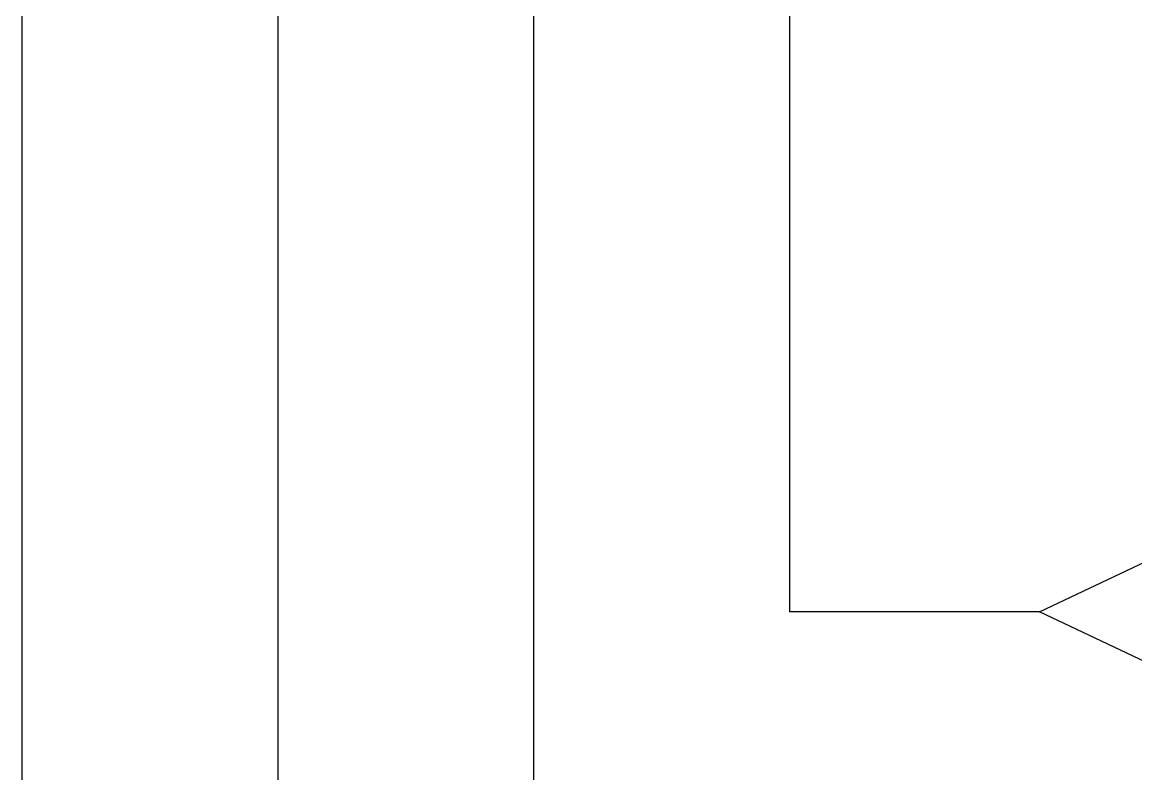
# Model space of a CAD drawing. Header units: millimetres. Extents: x 12318 to 17800, y 6541 to 10165.
# Drawn here: x 13148.7 to 13273.9, y 7185.3 to 7269.8 of the extents above; entities that cross this region are included whole.
import ezdxf

# ---------------------------------------------------------------- set-up
doc = ezdxf.new("R2010")
doc.units = ezdxf.units.MM
for name, color, linetype in [('CW LINE', 6, 'Continuous'), ('HW LINE', 1, 'Continuous'), ('Reference', 6, 'Continuous')]:
    doc.layers.add(name, color=color, linetype=linetype)

msp = doc.modelspace()

# ---------------------------------------------------------------- linework, layer by layer
at = {"layer": 'CW LINE'}
for p, q in [((13206.24, 7153.54), (13206.23, 7333.26)), ((13234.99, 7203.52), (13234.99, 7333.26))]:
    msp.add_line(p, q, dxfattribs=at)
msp.add_lwpolyline([(13263.09, 7203.52), (13234.99, 7203.52)], dxfattribs=at)
at = {"layer": 'HW LINE'}
for p, q in [((13148.72, 7053.61), (13148.72, 7333.26)), ((13177.48, 7103.58), (13177.48, 7333.26))]:
    msp.add_line(p, q, dxfattribs=at)
at = {"layer": 'Reference'}
msp.add_lwpolyline([(13293.88, 7218.08), (13486.35, 7218.08), (13486.35, 7188.96), (13293.88, 7188.96), (13263.09, 7203.52)], close=True, dxfattribs=at)

doc.saveas('drawing.dxf')
